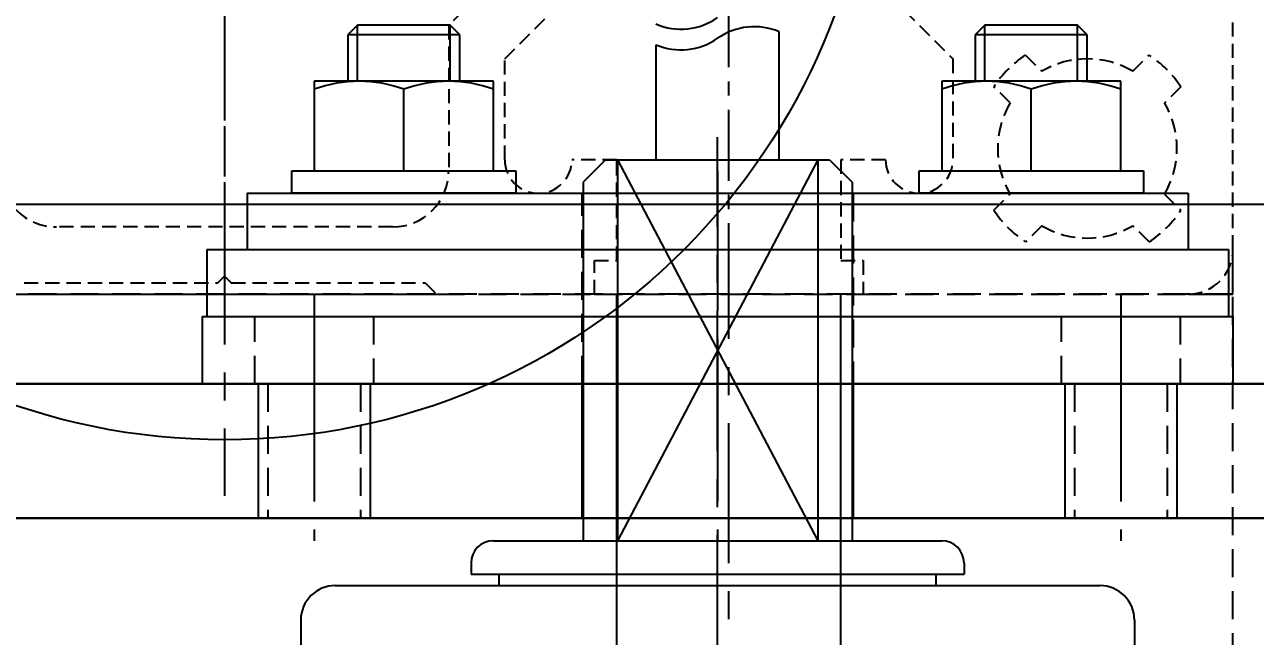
# Model space of a CAD drawing. Header units: inches. Extents: x 0 to 77285, y -118 to 40065.
# Drawn here: x 13741.2 to 13796.1, y 25991.3 to 26018.6 of the extents above; entities that cross this region are included whole.
import ezdxf

# ---------------------------------------------------------------- set-up
doc = ezdxf.new("R2010")
doc.units = ezdxf.units.IN
doc.header["$LTSCALE"] = 5
doc.header["$MEASUREMENT"] = 0
doc.linetypes.add('CENTER', pattern=[2, 1.25, -0.25, 0.25, -0.25])
doc.linetypes.add('HIDDEN', pattern=[0.375, 0.25, -0.125])
for name, color, linetype in [('11', 1, 'CENTER'), ('22', 2, 'HIDDEN'), ('44', 4, 'Continuous'), ('55', 5, 'Continuous'), ('77', 40, 'HIDDEN'), ('A', 8, 'Continuous'), ('G', 231, 'Continuous'), ('T', 3, 'Continuous')]:
    doc.layers.add(name, color=color, linetype=linetype)
doc.styles.add('SCI', font='')
doc.styles.get('SCI').set_extended_font_data('Gulim')
doc.dimstyles.new('SCH', dxfattribs={"dimtxt": 2.5, "dimasz": 2, "dimexe": 1.25, "dimexo": 0.625, "dimtad": 1, "dimdec": 8, "dimtxsty": 'SCI', "dimcen": 2.5, "dimclrd": 4, "dimclre": 4, "dimclrt": 7, "dimadec": 8, "dimazin": 2, "dimtfac": 1, "dimtdec": 8, "dimtmove": 0, "dimatfit": 3, "dimfxl": 1, "dimarcsym": 0})

# ---------------------------------------------------------------- blocks, each defined once
blk = doc.blocks.new('*D366')
at = {"color": 4, "lineweight": -2, "transparency": 16777216}
for p, q in [((12554.65, 23925.55), (12554.65, 28076.143)), ((17979.65, 23925.05), (17979.65, 28076.143)), ((12714.65, 27976.143), (17819.65, 27976.143))]:
    blk.add_line(p, q, dxfattribs=at)
at = {"color": 4, "transparency": 16777216}
for points in [[(12714.65, 28002.81), (12714.65, 27949.477), (12554.65, 27976.143)], [(17819.65, 28002.81), (17819.65, 27949.477), (17979.65, 27976.143)]]:
    blk.add_solid(points, dxfattribs=at)
at = {"layer": 'Defpoints', "color": 0, "transparency": 16777216}
for p in [(17979.65, 27976.143), (12554.65, 23875.55), (17979.65, 23875.05)]:
    blk.add_point(p, dxfattribs=at)
at = {"color": 7, "transparency": 16777216, "insert": (15267.15, 28128.806), "char_height": 200, "attachment_point": 5, "style": 'SCI'}
blk.add_mtext('5425', dxfattribs=at)
blk = doc.blocks.new('*D367')
at = {"color": 4, "lineweight": -2, "transparency": 16777216}
for p, q in [((12554.65, 23925.55), (12554.65, 29140.675)), ((21064.65, 23433.05), (21064.65, 29140.675)), ((12714.65, 29040.675), (20904.65, 29040.675))]:
    blk.add_line(p, q, dxfattribs=at)
at = {"color": 4, "transparency": 16777216}
for points in [[(12714.65, 29067.342), (12714.65, 29014.009), (12554.65, 29040.675)], [(20904.65, 29067.342), (20904.65, 29014.009), (21064.65, 29040.675)]]:
    blk.add_solid(points, dxfattribs=at)
at = {"layer": 'Defpoints', "color": 0, "transparency": 16777216}
for p in [(21064.65, 29040.675), (12554.65, 23875.55), (21064.65, 23383.05)]:
    blk.add_point(p, dxfattribs=at)
at = {"color": 7, "transparency": 16777216, "insert": (16809.65, 29193.472), "char_height": 200, "attachment_point": 5, "style": 'SCI'}
blk.add_mtext('8510', dxfattribs=at)
blk = doc.blocks.new('*D374')
at = {"color": 4, "lineweight": -2, "transparency": 16777216}
for p, q in [((12554.65, 23925.55), (12554.65, 30215.876)), ((37924.65, 23433.05), (37924.65, 30215.876)), ((12714.65, 30115.876), (37764.65, 30115.876))]:
    blk.add_line(p, q, dxfattribs=at)
at = {"color": 4, "transparency": 16777216}
for points in [[(12714.65, 30142.543), (12714.65, 30089.21), (12554.65, 30115.876)], [(37764.65, 30142.543), (37764.65, 30089.21), (37924.65, 30115.876)]]:
    blk.add_solid(points, dxfattribs=at)
at = {"layer": 'Defpoints', "color": 0, "transparency": 16777216}
for p in [(37924.65, 30115.876), (12554.65, 23875.55), (37924.65, 23383.05)]:
    blk.add_point(p, dxfattribs=at)
at = {"color": 7, "transparency": 16777216, "insert": (25239.65, 30268.539), "char_height": 200, "attachment_point": 5, "style": 'SCI'}
blk.add_mtext('25370', dxfattribs=at)
blk = doc.blocks.new('A$C4ad08788')
for p, q in [((10, 6), (440, 6, 0)), ((393.95, 0), (393.95, 6)), ((406.05, 6), (406.05, 0)), ((10, 0), (440, 0, 0))]:
    blk.add_line(p, q)
at = {"layer": '11'}
for p, q in [((382, 7), (382, -1)), ((400, 7), (400, -1)), ((418, 7), (418, -1))]:
    blk.add_line(p, q, dxfattribs=at)
at = {"layer": '22'}
for p, q in [((379.933, 6), (379.933, 0)), ((384.067, 6), (384.067, 0)), ((415.933, 6), (415.933, 0)), ((420.067, 6), (420.067, 0))]:
    blk.add_line(p, q, dxfattribs=at)
at = {"layer": 'T'}
for p, q in [((379.5, 6), (379.5, 0)), ((384.5, 6), (384.5, 0)), ((415.5, 6), (415.5, 0)), ((420.5, 6), (420.5, 0))]:
    blk.add_line(p, q, dxfattribs=at)
blk = doc.blocks.new('A$C9632139dE')
for p, q in [((-5, -3), (-5, 0)), ((41, 0), (-5, 0)), ((41, -3), (41, 0)), ((41, -3), (-5, -3)), ((-4.8, -6), (-4.8, -3)), ((40.8, -6), (40.8, -3)), ((40.8, -6), (-4.8, -6)), ((-3, -8.5), (-3, -6)), ((39, -8.5), (39, -6)), ((39, -8.5), (-3, -8.5)), ((-1, -9.5), (-1, -8.5)), ((-1, -8.5), (9, -8.5)), ((9, -8.5), (9, -9.5)), ((27, -9.5), (27, -8.5)), ((27, -8.5), (37, -8.5)), ((37, -8.5), (37, -9.5)), ((9, -9.5), (-1, -9.5)), ((0, -9.5), (0, -13.5)), ((8, -9.5), (0, -9.5)), ((4, -9.5), (4, -13.143)), ((8, -13.5), (8, -9.5)), ((37, -9.5), (27, -9.5)), ((28, -9.5), (28, -13.5)), ((36, -9.5), (28, -9.5)), ((32, -9.5), (32, -13.143)), ((36, -13.5), (36, -9.5)), ((0, -13.5), (8, -13.5)), ((1.5, -13.5), (1.5, -15.567)), ((6.5, -15.567), (6.5, -13.5)), ((28, -13.5), (36, -13.5)), ((29.5, -13.5), (29.5, -15.567)), ((34.5, -15.567), (34.5, -13.5)), ((1.5, -15.567), (1.933, -16)), ((1.5, -15.567), (6.5, -15.567)), ((6.067, -16), (6.5, -15.567)), ((29.5, -15.567), (29.933, -16)), ((29.5, -15.567), (34.5, -15.567)), ((34.067, -16), (34.5, -15.567)), ((1.933, -16), (6.067, -16)), ((29.933, -16), (34.067, -16))]:
    blk.add_line(p, q)
for centre in [(2, -7.723), (6, -7.723), (30, -7.723), (34, -7.723)]:
    blk.add_arc(centre, 5.777, 249.7438, 290.2562)
at = {"layer": '11'}
for p, q in [((0, -4), (0, 1)), ((18, -9.5), (18, 1)), ((36, -4), (36, 1))]:
    blk.add_line(p, q, dxfattribs=at)
at = {"layer": '22'}
for p, q in [((11.95, -8.5), (11.95, 0)), ((24.05, 0), (24.05, -8.5)), ((-2.65, -3), (-2.65, 0)), ((2.65, 0), (2.65, -3)), ((33.35, -3), (33.35, 0)), ((38.65, 0), (38.65, -3))]:
    blk.add_line(p, q, dxfattribs=at)
at = {"layer": 'T'}
for p, q in [((1.933, -13.5), (1.933, -16)), ((6.067, -13.5), (6.067, -16)), ((29.933, -13.5), (29.933, -16)), ((34.067, -13.5), (34.067, -16))]:
    blk.add_line(p, q, dxfattribs=at)
blk = doc.blocks.new('A$C682b3a79')
for p, q in [((296.46, 18.6), (295, 18.6)), ((298, 17.06), (298, -17.06)), ((298.5, 11), (298.5, -11)), ((299, 11), (298.5, 11)), ((300, 10), (300, -10)), ((298, 9.75), (298.5, 9.75)), ((316, 6), (300, 6)), ((317, 5), (316, 6)), ((317, 5), (317, -5)), ((317, 4.472), (300, 4.472)), ((317, -4.472), (300, 4.472)), ((317, 4.472), (300, -4.472)), ((322.128, 2.75), (317, 2.75)), ((317, -2.75), (322.708, -2.75)), ((317, -4.472), (300, -4.472)), ((317, -5), (316, -6)), ((316, -6), (300, -6)), ((298, -9.75), (298.5, -9.75)), ((299, -11), (298.5, -11)), ((296.46, -18.6), (295, -18.6))]:
    blk.add_line(p, q)
for centre, radius, start, end in [((296.46, 17.06), 1.54, 0, 90), ((299, 10), 1, 0, 90), ((324.749, 1.636), 2.848, 156.9733, 215.0556), ((325.677, 1.636), 2.848, 156.9733, 215.0556), ((320.086, -1.636), 2.848, 336.9733, 35.0556), ((299, -10), 1, 270, 0), ((296.46, -17.06), 1.54, 270, 0)]:
    blk.add_arc(centre, radius, start, end)
at = {"layer": '11'}
blk.add_line((-16, 0), (318, 0), dxfattribs=at)
blk = doc.blocks.new('A$C7af1feef')
for p, q in [((425, 8, 0), (-5, 8)), ((425, 0, 0), (-5, 0)), ((410, -6, 0), (10, -6))]:
    blk.add_line(p, q)
blk = doc.blocks.new('A$C47db6cef')
at = {"ltscale": 0.506191}
for p, q in [((90, 2), (90, 16.5)), ((59, 16), (55, 12)), ((57.5, 10.5), (61, 14)), ((74, 14), (77.5, 10.5)), ((55, 12), (55, 5.5)), ((57.5, 6), (57.5, 10.5)), ((77.5, 10.5), (77.5, 6)), ((80.743, 10.671), (81.468, 9.946)), ((85.532, 9.946), (86.257, 10.671)), ((80.054, 8.532), (79.329, 9.257)), ((87.671, 9.257), (86.946, 8.532)), ((62.5, 6), (60.5, 6)), ((62.5, 1.5), (62.5, 6)), ((72.5, 6), (72.5, 1.5)), ((74.5, 6), (72.5, 6)), ((79.329, 3.743), (80.054, 4.468)), ((86.946, 4.468), (87.671, 3.743)), ((52.5, 3), (37.5, 3)), ((81.468, 3.054), (80.743, 2.329)), ((86.257, 2.329), (85.532, 3.054)), ((61.5, 1.5), (62.5, 1.5)), ((61.5, 0), (61.5, 1.5)), ((72.5, 1.5), (73.5, 1.5)), ((73.5, 1.5), (73.5, 0)), ((44.7, 0.5), (45, 0.8)), ((45, 0.8), (45.3, 0.5)), ((36.049, 0.5), (44.7, 0.5)), ((45.3, 0.5), (53.951, 0.5)), ((53.951, 0.5), (54.451, 0))]:
    blk.add_line(p, q, dxfattribs=at)
for p, q in [((54.451, 0), (61.5, 0)), ((61.5, 0), (73.5, 0)), ((73.5, 0), (88, 0))]:
    blk.add_line(p, q)
for centre, radius, start, end in [((83.5, 6.5), 5, 123.463, 146.537), ((83.5, 6.5), 4, 59.4775, 120.5225), ((83.5, 6.5), 5, 33.463, 56.537), ((83.5, 6.5), 4, 149.4775, 210.5225), ((83.5, 6.5), 4, 329.4775, 30.5225), ((37.5, 5.5), 2.5, 180, 270), ((52.5, 5.5), 2.5, 270, 0), ((59, 6), 1.5, 180, 0), ((76, 6), 1.5, 180, 0), ((83.5, 6.5), 5, 213.463, 236.537), ((83.5, 6.5), 5, 303.463, 326.537), ((83.5, 6.5), 4, 239.4775, 300.5225), ((88, 2), 2, 270, 0)]:
    blk.add_arc(centre, radius, start, end, dxfattribs=at)
at = {"layer": '11'}
blk.add_line((45, 45), (45, 0), dxfattribs=at)
at = {"layer": '11', "ltscale": 0.506191}
blk.add_line((67.5, 0), (67.5, 45), dxfattribs=at)
at = {"layer": 'A', "ltscale": 0.506191}
for p, q in [((90, 0), (90, 2)), ((35.549, 0), (54.451, 0))]:
    blk.add_line(p, q, dxfattribs=at)
at = {"layer": 'A'}
blk.add_line((88, 0), (90, 0), dxfattribs=at)
blk = doc.blocks.new('A$C72d6b236')
for p, q in [((0, 161), (-90, 161)), ((0, -161), (0, 161))]:
    blk.add_line(p, q)
at = {"layer": '11'}
for p, q in [((-45, 205), (-45, 152)), ((-22.5, -161), (-22.5, 161))]:
    blk.add_line(p, q, dxfattribs=at)
at = {"layer": '44'}
blk.add_circle((-45, 183.5), 29, dxfattribs=at)
at = {"layer": 'A'}
for p, q in [((-27.5, -161), (-27.5, 161)), ((-17.5, -161), (-17.5, 161))]:
    blk.add_line(p, q, dxfattribs=at)
blk.add_blockref('A$C47db6cef', (-90, 161))
blk = doc.blocks.new('A$C261ef789')
blk.add_blockref('A$C72d6b236', (90, 0))
blk = doc.blocks.new('A$C2dcef66d')
blk.add_blockref('A$C4ad08788', (2.5, 151, 0))
at = {"layer": '44', "rotation": 180}
blk.add_blockref('A$C9632139dE', (420.5, 157, 0), dxfattribs=at)
at = {"layer": '55', "rotation": 90}
blk.add_blockref('A$C682b3a79', (402.5, -150, 0), dxfattribs=at)
at = {"layer": '77'}
blk.add_blockref('A$C261ef789', (335.5, 0, 53.695), dxfattribs=at)
at = {"layer": 'G'}
blk.add_blockref('A$C7af1feef', (17.5, 157, 0), dxfattribs=at)

msp = doc.modelspace()

# ---------------------------------------------------------------- block references
msp.add_blockref('A$C2dcef66d', (13369.6497809, 25845.5504763, 0))

# ---------------------------------------------------------------- dimensions: what is measured, and where the dimension line sits
for base, p2, picture, middle in [((37924.649780898, 30115.8761734788), (37924.649780898, 23383.0504762948), '*D374', (25239.649780898, 30268.5392893244)), ((21064.649780898, 29040.6754827387), (21064.649780898, 23383.0504762948), '*D367', (16809.649780898, 29193.4717543765)), ((17979.649780898, 27976.1433020648), (17979.649780898, 23875.0504762948), '*D366', (15267.149780898, 28128.8064179103))]:
    dim = msp.add_linear_dim(base=base, p1=(12554.649780898, 23875.5504762968), p2=p2, dimstyle='SCH', override={"dimscale": 80})
    dim.commit()
    dim.dimension.update_dxf_attribs({"geometry": picture, "text_midpoint": middle})

doc.saveas('drawing.dxf')
